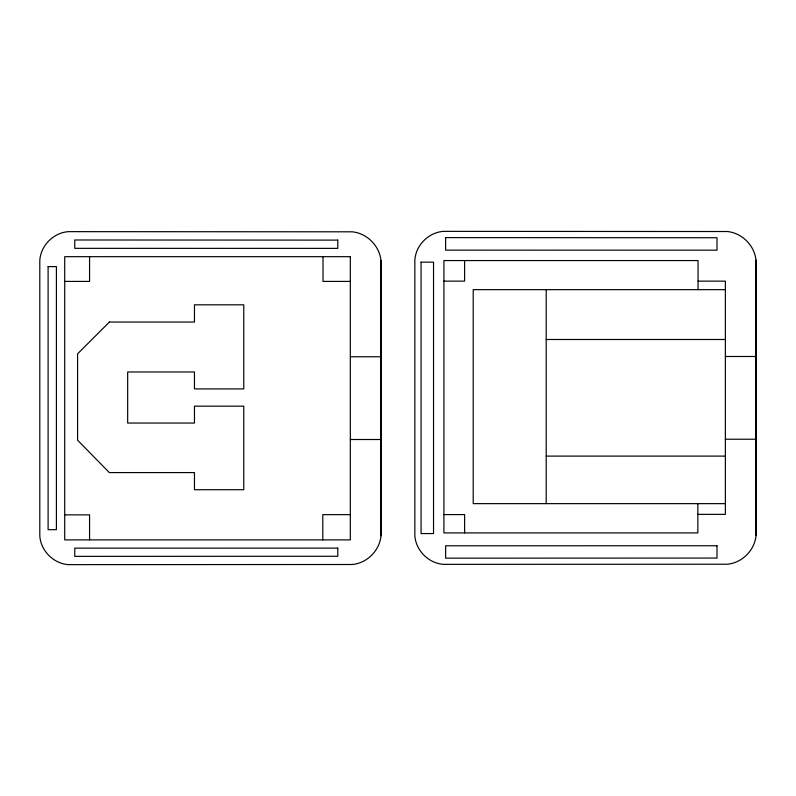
<?xml version="1.0" encoding="UTF-8"?>
<svg xmlns="http://www.w3.org/2000/svg" width="796" height="796" viewBox="0 0 796 796"><rect width="100%" height="100%" fill="white"/><g stroke="black" fill="none" stroke-linecap="round" stroke-linejoin="round"><path stroke-width="1.19" d="M380.986 535.887L380.946 260.411C379.453 245.765 366.996 233.318 352.359 231.815L68.506 231.646C53.601 232.621 40.775 245.447 39.8 260.352L39.8 535.937C40.765 550.842 53.601 563.668 68.506 564.643L352.369 564.503C367.065 563.12 379.602 550.593 380.986 535.887L380.946 260.411M756.031 535.599L755.991 260.123C754.499 245.476 742.041 233.029 727.405 231.527L443.551 231.357C428.646 232.333 415.82 245.158 414.845 260.063L414.845 535.648C415.81 550.553 428.646 563.389 443.551 564.354L727.415 564.225C742.111 562.832 754.648 550.305 756.031 535.599L755.991 260.123M443.919 281.137L464.615 281.137L464.615 260.561M698.062 281.137L725.375 281.137L725.375 514.365L697.843 514.365M64.715 281.416L89.57 281.416L89.57 256.68M350.33 281.416L323.017 281.416L323.017 256.68M725.375 289.654L473.212 289.654L473.212 503.639L725.375 503.639M546.205 339.494L725.375 339.494M725.375 356.489L756.2 356.489M350.33 356.767L381.155 356.767M725.375 439.223L756.2 439.223M350.33 439.511L381.155 439.511M546.205 456.108L725.375 456.108M443.919 514.584L464.615 514.584L464.615 532.912M350.33 514.644L322.798 514.644L322.798 539.887M64.715 514.863L89.57 514.863L89.57 539.887M698.062 289.654L698.062 260.561L443.919 260.561L443.919 532.912L697.843 532.912L697.843 503.639M546.205 289.654L546.205 503.639M48.108 266.6L48.108 529.688L56.407 529.688L56.407 266.6L48.108 266.6M421.074 262.153L421.074 533.569L433.531 533.569L433.531 262.153L421.074 262.153M445.631 237.616L445.631 250.133L716.997 250.183L716.997 237.745L445.631 237.616M109.41 322.042L77.58 353.832L77.58 440.178L109.331 472.585L194.463 472.585L194.463 489.719L243.765 489.719L243.765 406.169L194.463 406.169L194.463 423.044L127.668 423.044L127.668 371.981L194.463 371.981L194.463 388.916L243.765 388.916L243.765 304.818L194.463 304.818L194.463 322.042L109.41 322.042M337.783 240.113L74.754 239.984L74.754 248.342L337.783 248.382L337.783 240.113M350.33 256.68L64.715 256.68L64.715 539.887L350.33 539.887L350.33 256.68M717.007 545.758L445.631 545.787L445.631 558.165L717.007 558.066L717.007 545.758M337.793 548.126L74.754 548.155L74.754 556.364L337.793 556.265L337.793 548.126"/></g></svg>
